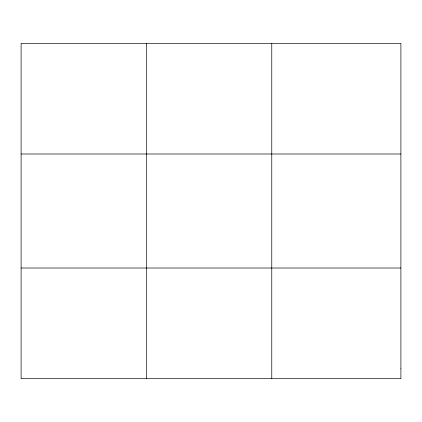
<?xml version="1.0" encoding="UTF-8"?>
<svg xmlns="http://www.w3.org/2000/svg" width="422" height="422" viewBox="0 0 422 422"><rect width="100%" height="100%" fill="white"/><g stroke="black" fill="none" stroke-linecap="round" stroke-linejoin="round"><path stroke-width="0.63" d="M146.434 43.324L146.434 378.676M271.768 43.324L271.768 378.676M21.1 153.988L400.9 153.988M21.1 268.012L400.9 268.012M400.9 368.617L400.9 378.676L21.1 378.676L21.1 43.324L400.9 43.324L400.9 368.617"/></g></svg>
